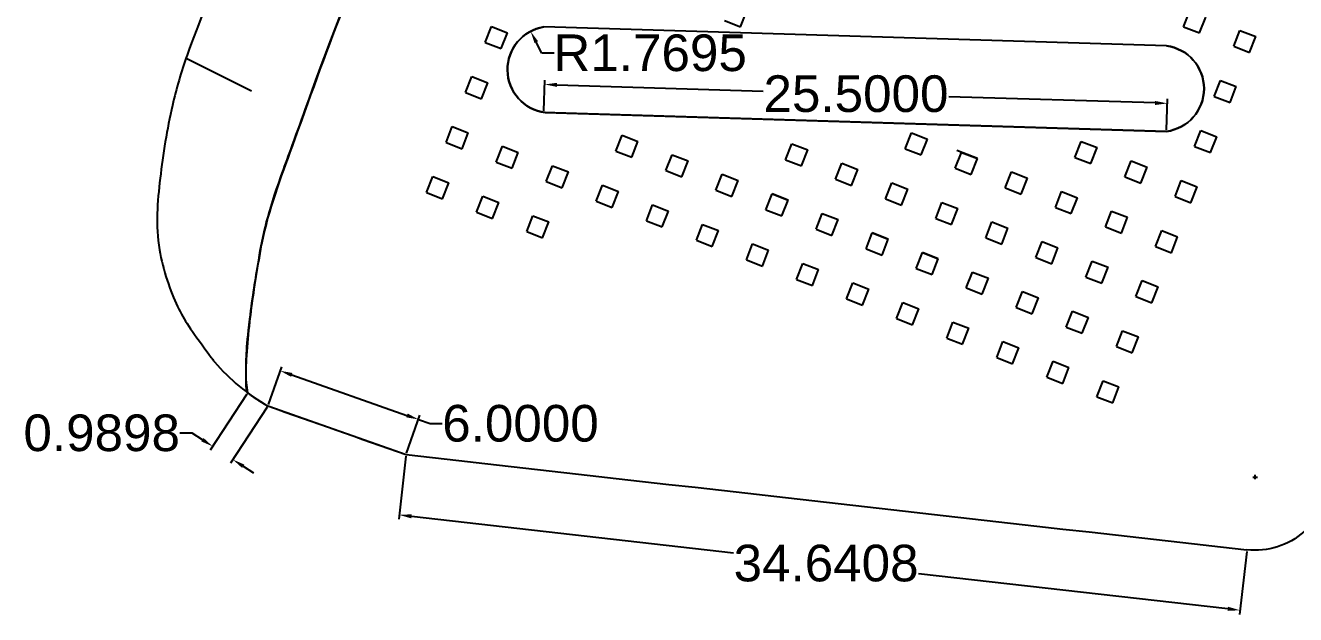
# Model space of a CAD drawing. Header units: inches. Extents: x 68 to 276, y 36 to 148.
# Drawn here: x 67.9 to 119.9, y 35.9 to 60 of the extents above; entities that cross this region are included whole.
import ezdxf

# ---------------------------------------------------------------- set-up
doc = ezdxf.new("R2010")
doc.units = ezdxf.units.IN
doc.header["$MEASUREMENT"] = 0
doc.layers.add('Frame', color=200, linetype='Continuous')
doc.layers.add('Mesurements', color=254, linetype='Continuous')
doc.styles.get("Standard").update_dxf_attribs({"font": 'arial.ttf'})
doc.dimstyles.get("Standard").update_dxf_attribs({"dimtxt": 1.5, "dimasz": 0.5, "dimexe": 0.18, "dimexo": 0.0625, "dimgap": 0.09, "dimtad": 0, "dimtih": 1, "dimtoh": 1, "dimdec": 4, "dimzin": 0, "dimdsep": 46, "dimtxsty": 'Standard', "dimcen": 0.09, "dimadec": 0, "dimazin": 0, "dimtfac": 1, "dimtdec": 4, "dimtofl": 0, "dimtmove": 0, "dimatfit": 3, "dimfxl": 1, "dimtolj": 1, "dimtzin": 0, "dimarcsym": 0})

# ---------------------------------------------------------------- blocks, each defined once
blk = doc.blocks.new('*D55')
at = {"layer": 'Defpoints', "color": 0, "transparency": 16777216}
for p in [(83.497, 42.443), (117.917, 38.542), (117.637, 36.07)]:
    blk.add_point(p, dxfattribs=at)
at = {"layer": 'Mesurements', "color": 0, "lineweight": -2, "transparency": 16777216}
for p, q in [((83.49, 42.381), (83.196, 39.793)), ((83.713, 39.915), (96.902, 38.42)), ((117.91, 38.48), (117.617, 35.892)), ((117.14, 36.127), (104.477, 37.562))]:
    blk.add_line(p, q, dxfattribs=at)
at = {"layer": 'Mesurements', "color": 0, "transparency": 16777216}
for points in [[(83.723, 39.998), (83.704, 39.832), (83.217, 39.972)], [(117.149, 36.21), (117.131, 36.044), (117.637, 36.07)]]:
    blk.add_solid(points, dxfattribs=at)
at = {"layer": 'Mesurements', "color": 0, "transparency": 16777216, "insert": (100.689, 37.991), "char_height": 1.5, "attachment_point": 5}
blk.add_mtext('\\A1;34.6408', dxfattribs=at)
blk = doc.blocks.new('*D56')
at = {"layer": 'Defpoints', "color": 0, "transparency": 16777216}
for p in [(89.17, 57.593), (89.135, 56.447), (114.624, 55.673)]:
    blk.add_point(p, dxfattribs=at)
at = {"layer": 'Mesurements', "color": 0, "lineweight": -2, "transparency": 16777216}
for p, q in [((89.137, 56.509), (89.176, 57.773)), ((89.67, 57.578), (98.118, 57.322)), ((114.159, 56.835), (105.711, 57.091)), ((114.626, 55.736), (114.664, 57))]:
    blk.add_line(p, q, dxfattribs=at)
at = {"layer": 'Mesurements', "color": 0, "transparency": 16777216}
for points in [[(89.672, 57.661), (89.667, 57.495), (89.17, 57.593)], [(114.161, 56.918), (114.156, 56.752), (114.658, 56.82)]]:
    blk.add_solid(points, dxfattribs=at)
at = {"layer": 'Mesurements', "color": 0, "transparency": 16777216, "insert": (101.914, 57.207), "char_height": 1.5, "attachment_point": 5}
blk.add_mtext('\\A1;25.5000', dxfattribs=at)
blk = doc.blocks.new('*D57')
at = {"layer": 'Defpoints', "color": 0, "transparency": 16777216}
for p in [(77.007, 44.974), (77.837, 44.434), (75.577, 42.777)]:
    blk.add_point(p, dxfattribs=at)
at = {"layer": 'Mesurements', "color": 0, "lineweight": -2, "transparency": 16777216}
for p, q in [((76.973, 44.921), (75.479, 42.626)), ((77.802, 44.381), (76.309, 42.086)), ((74.739, 43.323), (74.239, 43.323)), ((75.158, 43.05), (74.739, 43.323)), ((76.826, 41.965), (77.245, 41.692))]:
    blk.add_line(p, q, dxfattribs=at)
at = {"layer": 'Mesurements', "color": 0, "transparency": 16777216}
for points in [[(75.204, 43.12), (75.113, 42.98), (75.577, 42.777)], [(76.871, 42.034), (76.781, 41.895), (76.407, 42.237)]]:
    blk.add_solid(points, dxfattribs=at)
at = {"layer": 'Mesurements', "color": 0, "transparency": 16777216, "insert": (71.034, 43.323), "char_height": 1.5, "attachment_point": 5}
blk.add_mtext('\\A1;0.9898', dxfattribs=at)
blk = doc.blocks.new('*D58')
at = {"layer": 'Defpoints', "color": 0, "transparency": 16777216}
for p in [(77.837, 44.434), (84.002, 43.88), (83.497, 42.443)]:
    blk.add_point(p, dxfattribs=at)
at = {"layer": 'Mesurements', "color": 0, "lineweight": -2, "transparency": 16777216}
for p, q in [((77.857, 44.493), (78.402, 46.04)), ((78.814, 45.705), (83.53, 44.045)), ((83.517, 42.502), (84.062, 44.049)), ((84.002, 43.88), (84.474, 43.714)), ((84.474, 43.714), (84.974, 43.714))]:
    blk.add_line(p, q, dxfattribs=at)
at = {"layer": 'Mesurements', "color": 0, "transparency": 16777216}
for points in [[(78.841, 45.783), (78.786, 45.626), (78.342, 45.871)], [(83.558, 44.124), (83.503, 43.967), (84.002, 43.88)]]:
    blk.add_solid(points, dxfattribs=at)
at = {"layer": 'Mesurements', "color": 0, "transparency": 16777216, "insert": (88.179, 43.714), "char_height": 1.5, "attachment_point": 5}
blk.add_mtext('\\A1;6.0000', dxfattribs=at)
blk = doc.blocks.new('*D59')
at = {"layer": 'Defpoints', "color": 0, "transparency": 16777216}
for p in [(118.255, 41.523), (120.721, 39.814)]:
    blk.add_point(p, dxfattribs=at)
at = {"layer": 'Mesurements', "color": 0, "lineweight": -2, "transparency": 16777216}
for p, q in [((118.255, 41.433), (118.255, 41.613)), ((118.165, 41.523), (118.345, 41.523)), ((123.593, 37.825), (121.132, 39.53)), ((124.093, 37.825), (123.593, 37.825))]:
    blk.add_line(p, q, dxfattribs=at)
at = {"layer": 'Mesurements', "color": 0, "transparency": 16777216}
blk.add_solid([(121.18, 39.598), (121.085, 39.461), (120.721, 39.814)], dxfattribs=at)
at = {"layer": 'Mesurements', "color": 0, "transparency": 16777216, "insert": (128.011, 37.825), "char_height": 1.5, "attachment_point": 5}
blk.add_mtext('\\A1;R3.0000', dxfattribs=at)
blk = doc.blocks.new('*D108')
at = {"layer": 'Defpoints', "color": 0, "transparency": 16777216}
for p in [(88.593, 59.766), (89.416, 58.2)]:
    blk.add_point(p, dxfattribs=at)
at = {"layer": 'Mesurements', "color": 0, "lineweight": -2, "transparency": 16777216}
for p, q in [((89.058, 58.881), (88.826, 59.324)), ((89.558, 58.881), (89.058, 58.881))]:
    blk.add_line(p, q, dxfattribs=at)
at = {"layer": 'Mesurements', "color": 0, "transparency": 16777216}
blk.add_solid([(88.899, 59.362), (88.752, 59.285), (88.593, 59.766)], dxfattribs=at)
at = {"layer": 'Mesurements', "color": 0, "transparency": 16777216, "insert": (93.485, 58.881), "char_height": 1.5, "attachment_point": 5}
blk.add_mtext('\\A1;R1.7695', dxfattribs=at)

msp = doc.modelspace()

# ---------------------------------------------------------------- linework, layer by layer
at = {"layer": 'Frame'}
for p, q in [((97.1841, 59.95831), (97.43878, 60.61033)), ((115.32714, 59.95734), (115.58182, 60.60937)), ((115.32714, 59.95734), (115.58182, 60.60937)), ((115.32714, 59.95734), (115.58182, 60.60937)), ((115.97917, 59.70266), (116.23385, 60.35469)), ((115.97917, 59.70266), (116.23385, 60.35469)), ((115.97917, 59.70266), (116.23385, 60.35469)), ((86.73433, 59.31619), (86.98901, 59.96822)), ((86.73433, 59.31619), (86.98901, 59.96822)), ((86.73433, 59.31619), (86.98901, 59.96822)), ((86.98901, 59.96822), (87.64103, 59.71354)), ((86.98901, 59.96822), (87.64103, 59.71354)), ((86.98901, 59.96822), (87.64103, 59.71354)), ((114.62367, 59.1733), (89.1354, 59.94669)), ((96.53207, 60.21299), (97.1841, 59.95831)), ((115.32714, 59.95734), (115.97917, 59.70266)), ((115.32714, 59.95734), (115.97917, 59.70266)), ((115.32714, 59.95734), (115.97917, 59.70266)), ((117.37637, 59.15692), (117.63105, 59.80895)), ((117.37637, 59.15692), (117.63105, 59.80895)), ((117.63105, 59.80895), (118.28308, 59.55427)), ((117.63105, 59.80895), (118.28308, 59.55427)), ((86.73433, 59.31619), (87.38636, 59.06152)), ((86.73433, 59.31619), (87.38636, 59.06152)), ((86.73433, 59.31619), (87.38636, 59.06152)), ((87.38636, 59.06152), (87.64103, 59.71354)), ((87.38636, 59.06152), (87.64103, 59.71354)), ((87.38636, 59.06152), (87.64103, 59.71354)), ((118.0284, 58.90225), (118.28308, 59.55427)), ((118.0284, 58.90225), (118.28308, 59.55427)), ((117.37637, 59.15692), (118.0284, 58.90225)), ((117.37637, 59.15692), (118.0284, 58.90225)), ((74.48523, 58.66939), (77.17202, 57.3348)), ((85.93391, 57.26697), (86.18859, 57.91899)), ((85.93391, 57.26697), (86.18859, 57.91899)), ((85.93391, 57.26697), (86.18859, 57.91899)), ((86.18859, 57.91899), (86.84062, 57.66432)), ((86.18859, 57.91899), (86.84062, 57.66432)), ((86.18859, 57.91899), (86.84062, 57.66432)), ((116.57595, 57.1077), (116.83063, 57.75972)), ((116.57595, 57.1077), (116.83063, 57.75972)), ((116.83063, 57.75972), (117.48266, 57.50505)), ((116.83063, 57.75972), (117.48266, 57.50505)), ((85.93391, 57.26697), (86.58594, 57.01229)), ((85.93391, 57.26697), (86.58594, 57.01229)), ((85.93391, 57.26697), (86.58594, 57.01229)), ((86.58594, 57.01229), (86.84062, 57.66432)), ((86.58594, 57.01229), (86.84062, 57.66432)), ((86.58594, 57.01229), (86.84062, 57.66432)), ((117.22798, 56.85302), (117.48266, 57.50505)), ((117.22798, 56.85302), (117.48266, 57.50505)), ((116.57595, 57.1077), (117.22798, 56.85302)), ((116.57595, 57.1077), (117.22798, 56.85302)), ((114.62367, 55.6733), (89.1354, 56.44669)), ((89.18492, 56.44519), (114.62367, 55.6733)), ((85.1335, 55.21774), (85.38818, 55.86977)), ((85.1335, 55.21774), (85.38818, 55.86977)), ((85.1335, 55.21774), (85.38818, 55.86977)), ((85.38818, 55.86977), (86.0402, 55.61509)), ((85.38818, 55.86977), (86.0402, 55.61509)), ((85.38818, 55.86977), (86.0402, 55.61509)), ((115.77554, 55.05847), (116.03022, 55.7105)), ((116.03022, 55.7105), (116.68224, 55.45582)), ((85.1335, 55.21774), (85.78553, 54.96306)), ((85.1335, 55.21774), (85.78553, 54.96306)), ((85.1335, 55.21774), (85.78553, 54.96306)), ((85.78553, 54.96306), (86.0402, 55.61509)), ((85.78553, 54.96306), (86.0402, 55.61509)), ((85.78553, 54.96306), (86.0402, 55.61509)), ((92.0816, 54.86572), (92.33628, 55.51775)), ((92.0816, 54.86572), (92.33628, 55.51775)), ((92.33628, 55.51775), (92.9883, 55.26307)), ((92.33628, 55.51775), (92.9883, 55.26307)), ((92.73362, 54.61104), (92.9883, 55.26307)), ((92.73362, 54.61104), (92.9883, 55.26307)), ((99.0297, 54.5137), (99.28437, 55.16573)), ((99.0297, 54.5137), (99.28437, 55.16573)), ((99.28437, 55.16573), (99.9364, 54.91105)), ((99.28437, 55.16573), (99.9364, 54.91105)), ((103.92857, 54.96209), (104.18325, 55.61412)), ((104.18325, 55.61412), (104.83527, 55.35944)), ((104.58059, 54.70742), (104.83527, 55.35944)), ((110.87667, 54.61007), (111.13134, 55.2621)), ((110.87667, 54.61007), (111.13134, 55.2621)), ((111.13134, 55.2621), (111.78337, 55.00742)), ((111.13134, 55.2621), (111.78337, 55.00742)), ((116.42757, 54.80379), (116.68224, 55.45582)), ((87.18273, 54.41732), (87.4374, 55.06935)), ((87.18273, 54.41732), (87.4374, 55.06935)), ((87.18273, 54.41732), (87.4374, 55.06935)), ((87.18273, 54.41732), (87.4374, 55.06935)), ((87.18273, 54.41732), (87.4374, 55.06935)), ((87.4374, 55.06935), (88.08943, 54.81467)), ((87.4374, 55.06935), (88.08943, 54.81467)), ((87.4374, 55.06935), (88.08943, 54.81467)), ((87.4374, 55.06935), (88.08943, 54.81467)), ((87.4374, 55.06935), (88.08943, 54.81467)), ((87.83475, 54.16265), (88.08943, 54.81467)), ((87.83475, 54.16265), (88.08943, 54.81467)), ((87.83475, 54.16265), (88.08943, 54.81467)), ((87.83475, 54.16265), (88.08943, 54.81467)), ((87.83475, 54.16265), (88.08943, 54.81467)), ((92.0816, 54.86572), (92.73362, 54.61104)), ((92.0816, 54.86572), (92.73362, 54.61104)), ((94.13082, 54.0653), (94.3855, 54.71733)), ((94.13082, 54.0653), (94.3855, 54.71733)), ((94.13082, 54.0653), (94.3855, 54.71733)), ((94.13082, 54.0653), (94.3855, 54.71733)), ((94.3855, 54.71733), (95.03753, 54.46265)), ((94.3855, 54.71733), (95.03753, 54.46265)), ((94.3855, 54.71733), (95.03753, 54.46265)), ((94.3855, 54.71733), (95.03753, 54.46265)), ((99.68172, 54.25902), (99.9364, 54.91105)), ((99.68172, 54.25902), (99.9364, 54.91105)), ((103.92857, 54.96209), (104.58059, 54.70742)), ((105.9778, 54.16168), (106.23247, 54.8137)), ((105.9778, 54.16168), (106.23247, 54.8137)), ((106.8845, 54.55903), (106.04618, 54.88647)), ((106.23247, 54.8137), (106.8845, 54.55903)), ((106.23247, 54.8137), (106.8845, 54.55903)), ((110.87667, 54.61007), (111.52869, 54.3554)), ((110.87667, 54.61007), (111.52869, 54.3554)), ((111.52869, 54.3554), (111.78337, 55.00742)), ((111.52869, 54.3554), (111.78337, 55.00742)), ((115.77554, 55.05847), (116.42757, 54.80379)), ((87.18273, 54.41732), (87.83475, 54.16265)), ((87.18273, 54.41732), (87.83475, 54.16265)), ((87.18273, 54.41732), (87.83475, 54.16265)), ((87.18273, 54.41732), (87.83475, 54.16265)), ((87.18273, 54.41732), (87.83475, 54.16265)), ((89.23195, 53.61691), (89.48663, 54.26893)), ((89.23195, 53.61691), (89.48663, 54.26893)), ((89.23195, 53.61691), (89.48663, 54.26893)), ((89.48663, 54.26893), (90.13866, 54.01426)), ((89.48663, 54.26893), (90.13866, 54.01426)), ((89.48663, 54.26893), (90.13866, 54.01426)), ((94.78285, 53.81062), (95.03753, 54.46265)), ((94.78285, 53.81062), (95.03753, 54.46265)), ((94.78285, 53.81062), (95.03753, 54.46265)), ((94.78285, 53.81062), (95.03753, 54.46265)), ((99.0297, 54.5137), (99.68172, 54.25902)), ((99.0297, 54.5137), (99.68172, 54.25902)), ((101.07892, 53.71328), (101.3336, 54.36531)), ((101.3336, 54.36531), (101.98563, 54.11063)), ((101.73095, 53.4586), (101.98563, 54.11063)), ((105.9778, 54.16168), (106.62982, 53.907)), ((105.9778, 54.16168), (106.62982, 53.907)), ((106.62982, 53.907), (106.8845, 54.55903)), ((106.62982, 53.907), (106.8845, 54.55903)), ((112.92589, 53.80966), (113.18057, 54.46168)), ((113.18057, 54.46168), (113.8326, 54.20701)), ((113.57792, 53.55498), (113.8326, 54.20701)), ((84.33308, 53.16851), (84.58776, 53.82054)), ((84.58776, 53.82054), (85.23979, 53.56586)), ((84.98511, 52.91383), (85.23979, 53.56586)), ((89.23195, 53.61691), (89.88398, 53.36223)), ((89.23195, 53.61691), (89.88398, 53.36223)), ((89.23195, 53.61691), (89.88398, 53.36223)), ((89.88398, 53.36223), (90.13866, 54.01426)), ((89.88398, 53.36223), (90.13866, 54.01426)), ((89.88398, 53.36223), (90.13866, 54.01426)), ((94.13082, 54.0653), (94.78285, 53.81062)), ((94.13082, 54.0653), (94.78285, 53.81062)), ((94.13082, 54.0653), (94.78285, 53.81062)), ((94.13082, 54.0653), (94.78285, 53.81062)), ((96.18005, 53.26489), (96.43473, 53.91691)), ((96.18005, 53.26489), (96.43473, 53.91691)), ((96.18005, 53.26489), (96.43473, 53.91691)), ((96.18005, 53.26489), (96.43473, 53.91691)), ((96.43473, 53.91691), (97.08676, 53.66224)), ((96.43473, 53.91691), (97.08676, 53.66224)), ((96.43473, 53.91691), (97.08676, 53.66224)), ((96.43473, 53.91691), (97.08676, 53.66224)), ((96.83208, 53.01021), (97.08676, 53.66224)), ((96.83208, 53.01021), (97.08676, 53.66224)), ((96.83208, 53.01021), (97.08676, 53.66224)), ((96.83208, 53.01021), (97.08676, 53.66224)), ((101.07892, 53.71328), (101.73095, 53.4586)), ((103.12815, 52.91287), (103.38283, 53.56489)), ((103.38283, 53.56489), (104.03486, 53.31022)), ((108.02702, 53.36126), (108.2817, 54.01329)), ((108.02702, 53.36126), (108.2817, 54.01329)), ((108.2817, 54.01329), (108.93373, 53.75861)), ((108.2817, 54.01329), (108.93373, 53.75861)), ((108.67905, 53.10658), (108.93373, 53.75861)), ((108.67905, 53.10658), (108.93373, 53.75861)), ((112.92589, 53.80966), (113.57792, 53.55498)), ((114.97512, 53.00924), (115.2298, 53.66127)), ((115.2298, 53.66127), (115.88183, 53.40659)), ((84.33308, 53.16851), (84.98511, 52.91383)), ((91.28118, 52.81649), (91.53586, 53.46852)), ((91.53586, 53.46852), (92.18789, 53.21384)), ((91.93321, 52.56181), (92.18789, 53.21384)), ((96.18005, 53.26489), (96.83208, 53.01021)), ((96.18005, 53.26489), (96.83208, 53.01021)), ((96.18005, 53.26489), (96.83208, 53.01021)), ((96.18005, 53.26489), (96.83208, 53.01021)), ((98.22928, 52.46447), (98.48396, 53.1165)), ((98.22928, 52.46447), (98.48396, 53.1165)), ((98.22928, 52.46447), (98.48396, 53.1165)), ((99.13599, 52.86182), (98.48396, 53.1165)), ((98.48396, 53.1165), (99.13599, 52.86182)), ((98.48396, 53.1165), (99.13599, 52.86182)), ((98.48396, 53.1165), (99.13599, 52.86182)), ((103.78018, 52.65819), (104.03486, 53.31022)), ((108.02702, 53.36126), (108.67905, 53.10658)), ((108.02702, 53.36126), (108.67905, 53.10658)), ((110.07625, 52.56085), (110.33093, 53.21287)), ((110.07625, 52.56085), (110.33093, 53.21287)), ((110.33093, 53.21287), (110.98296, 52.9582)), ((110.33093, 53.21287), (110.98296, 52.9582)), ((115.62715, 52.75456), (115.88183, 53.40659)), ((86.38231, 52.3681), (86.63699, 53.02012)), ((86.38231, 52.3681), (86.63699, 53.02012)), ((86.63699, 53.02012), (87.28901, 52.76544)), ((86.63699, 53.02012), (87.28901, 52.76544)), ((87.03434, 52.11342), (87.28901, 52.76544)), ((87.03434, 52.11342), (87.28901, 52.76544)), ((91.28118, 52.81649), (91.93321, 52.56181)), ((93.33041, 52.01607), (93.58509, 52.6681)), ((93.33041, 52.01607), (93.58509, 52.6681)), ((93.58509, 52.6681), (94.23711, 52.41342)), ((93.58509, 52.6681), (94.23711, 52.41342)), ((98.88131, 52.20979), (99.13599, 52.86182)), ((98.88131, 52.20979), (99.13599, 52.86182)), ((98.88131, 52.20979), (99.13599, 52.86182)), ((103.12815, 52.91287), (103.78018, 52.65819)), ((105.17738, 52.11245), (105.43206, 52.76448)), ((105.43206, 52.76448), (106.08408, 52.5098)), ((110.07625, 52.56085), (110.72828, 52.30617)), ((110.07625, 52.56085), (110.72828, 52.30617)), ((110.72828, 52.30617), (110.98296, 52.9582)), ((110.72828, 52.30617), (110.98296, 52.9582)), ((114.97512, 53.00924), (115.62715, 52.75456)), ((86.38231, 52.3681), (87.03434, 52.11342)), ((86.38231, 52.3681), (87.03434, 52.11342)), ((88.43154, 51.56768), (88.68622, 52.21971)), ((88.68622, 52.21971), (89.33824, 51.96503)), ((93.33041, 52.01607), (93.98244, 51.7614)), ((93.33041, 52.01607), (93.98244, 51.7614)), ((93.98244, 51.7614), (94.23711, 52.41342)), ((93.98244, 51.7614), (94.23711, 52.41342)), ((98.22928, 52.46447), (98.88131, 52.20979)), ((98.22928, 52.46447), (98.88131, 52.20979)), ((98.22928, 52.46447), (98.88131, 52.20979)), ((100.27851, 51.66405), (100.53319, 52.31608)), ((100.27851, 51.66405), (100.53319, 52.31608)), ((100.53319, 52.31608), (101.18521, 52.0614)), ((100.53319, 52.31608), (101.18521, 52.0614)), ((100.93054, 51.40938), (101.18521, 52.0614)), ((100.93054, 51.40938), (101.18521, 52.0614)), ((105.17738, 52.11245), (105.82941, 51.85777)), ((105.82941, 51.85777), (106.08408, 52.5098)), ((112.12548, 51.76043), (112.38016, 52.41246)), ((112.12548, 51.76043), (112.38016, 52.41246)), ((112.12548, 51.76043), (112.38016, 52.41246)), ((112.38016, 52.41246), (113.03218, 52.15778)), ((112.38016, 52.41246), (113.03218, 52.15778)), ((112.38016, 52.41246), (113.03218, 52.15778)), ((112.77751, 51.50575), (113.03218, 52.15778)), ((112.77751, 51.50575), (113.03218, 52.15778)), ((112.77751, 51.50575), (113.03218, 52.15778)), ((88.43154, 51.56768), (89.08356, 51.313)), ((89.08356, 51.313), (89.33824, 51.96503)), ((95.37964, 51.21566), (95.63431, 51.86769)), ((95.37964, 51.21566), (95.63431, 51.86769)), ((95.63431, 51.86769), (96.28634, 51.61301)), ((95.63431, 51.86769), (96.28634, 51.61301)), ((96.03166, 50.96098), (96.28634, 51.61301)), ((96.03166, 50.96098), (96.28634, 51.61301)), ((100.27851, 51.66405), (100.93054, 51.40938)), ((100.27851, 51.66405), (100.93054, 51.40938)), ((102.32774, 50.86364), (102.58241, 51.51567)), ((102.32774, 50.86364), (102.58241, 51.51567)), ((102.32774, 50.86364), (102.58241, 51.51567)), ((102.58241, 51.51567), (103.23444, 51.26099)), ((103.23444, 51.26099), (102.58241, 51.51567)), ((102.58241, 51.51567), (103.23444, 51.26099)), ((102.58241, 51.51567), (103.23444, 51.26099)), ((107.22661, 51.31203), (107.48129, 51.96406)), ((107.48129, 51.96406), (108.13331, 51.70938)), ((107.87863, 51.05736), (108.13331, 51.70938)), ((112.12548, 51.76043), (112.77751, 51.50575)), ((112.12548, 51.76043), (112.77751, 51.50575)), ((112.12548, 51.76043), (112.77751, 51.50575)), ((114.17471, 50.96001), (114.42938, 51.61204)), ((114.17471, 50.96001), (114.42938, 51.61204)), ((114.42938, 51.61204), (115.08141, 51.35736)), ((114.42938, 51.61204), (115.08141, 51.35736)), ((95.37964, 51.21566), (96.03166, 50.96098)), ((95.37964, 51.21566), (96.03166, 50.96098)), ((97.42886, 50.41524), (97.68354, 51.06727)), ((97.42886, 50.41524), (97.68354, 51.06727)), ((97.68354, 51.06727), (98.33557, 50.81259)), ((97.68354, 51.06727), (98.33557, 50.81259)), ((102.97976, 50.60896), (103.23444, 51.26099)), ((102.97976, 50.60896), (103.23444, 51.26099)), ((102.97976, 50.60896), (103.23444, 51.26099)), ((107.22661, 51.31203), (107.87863, 51.05736)), ((109.27583, 50.51162), (109.53051, 51.16365)), ((109.53051, 51.16365), (110.18254, 50.90897)), ((114.82673, 50.70534), (115.08141, 51.35736)), ((114.82673, 50.70534), (115.08141, 51.35736)), ((98.08089, 50.16057), (98.33557, 50.81259)), ((98.08089, 50.16057), (98.33557, 50.81259)), ((102.32774, 50.86364), (102.97976, 50.60896)), ((102.32774, 50.86364), (102.97976, 50.60896)), ((102.32774, 50.86364), (102.97976, 50.60896)), ((104.37696, 50.06322), (104.63164, 50.71525)), ((104.37696, 50.06322), (104.63164, 50.71525)), ((105.28367, 50.46057), (104.63164, 50.71525)), ((104.63164, 50.71525), (105.28367, 50.46057)), ((104.63164, 50.71525), (105.28367, 50.46057)), ((105.02899, 49.80854), (105.28367, 50.46057)), ((105.02899, 49.80854), (105.28367, 50.46057)), ((109.27583, 50.51162), (109.92786, 50.25694)), ((109.92786, 50.25694), (110.18254, 50.90897)), ((114.17471, 50.96001), (114.82673, 50.70534)), ((114.17471, 50.96001), (114.82673, 50.70534)), ((97.42886, 50.41524), (98.08089, 50.16057)), ((97.42886, 50.41524), (98.08089, 50.16057)), ((99.47809, 49.61483), (99.73277, 50.26685)), ((99.73277, 50.26685), (100.3848, 50.01218)), ((100.13012, 49.36015), (100.3848, 50.01218)), ((104.37696, 50.06322), (105.02899, 49.80854)), ((104.37696, 50.06322), (105.02899, 49.80854)), ((111.32506, 49.7112), (111.57974, 50.36323)), ((111.32506, 49.7112), (111.57974, 50.36323)), ((111.57974, 50.36323), (112.23177, 50.10855)), ((111.57974, 50.36323), (112.23177, 50.10855)), ((111.97709, 49.45652), (112.23177, 50.10855)), ((111.97709, 49.45652), (112.23177, 50.10855)), ((99.47809, 49.61483), (100.13012, 49.36015)), ((101.52732, 48.81441), (101.782, 49.46644)), ((101.52732, 48.81441), (101.782, 49.46644)), ((101.782, 49.46644), (102.43402, 49.21176)), ((101.782, 49.46644), (102.43402, 49.21176)), ((106.42619, 49.26281), (106.68087, 49.91483)), ((106.42619, 49.26281), (106.68087, 49.91483)), ((106.68087, 49.91483), (107.3329, 49.66016)), ((106.68087, 49.91483), (107.3329, 49.66016)), ((107.07822, 49.00813), (107.3329, 49.66016)), ((107.07822, 49.00813), (107.3329, 49.66016)), ((111.32506, 49.7112), (111.97709, 49.45652)), ((111.32506, 49.7112), (111.97709, 49.45652)), ((113.37429, 48.91079), (113.62897, 49.56281)), ((113.37429, 48.91079), (113.62897, 49.56281)), ((113.62897, 49.56281), (114.281, 49.30814)), ((113.62897, 49.56281), (114.281, 49.30814)), ((102.17935, 48.55973), (102.43402, 49.21176)), ((102.17935, 48.55973), (102.43402, 49.21176)), ((106.42619, 49.26281), (107.07822, 49.00813)), ((106.42619, 49.26281), (107.07822, 49.00813)), ((108.47542, 48.46239), (108.7301, 49.11442)), ((108.47542, 48.46239), (108.7301, 49.11442)), ((108.7301, 49.11442), (109.38212, 48.85974)), ((108.7301, 49.11442), (109.38212, 48.85974)), ((113.37429, 48.91079), (114.02632, 48.65611)), ((113.37429, 48.91079), (114.02632, 48.65611)), ((114.02632, 48.65611), (114.281, 49.30814)), ((114.02632, 48.65611), (114.281, 49.30814)), ((101.52732, 48.81441), (102.17935, 48.55973)), ((101.52732, 48.81441), (102.17935, 48.55973)), ((103.57655, 48.01399), (103.83123, 48.66602)), ((103.83123, 48.66602), (104.48325, 48.41134)), ((104.22857, 47.75932), (104.48325, 48.41134)), ((108.47542, 48.46239), (109.12745, 48.20771)), ((108.47542, 48.46239), (109.12745, 48.20771)), ((109.12745, 48.20771), (109.38212, 48.85974)), ((109.12745, 48.20771), (109.38212, 48.85974)), ((103.57655, 48.01399), (104.22857, 47.75932)), ((105.62578, 47.21358), (105.88045, 47.86561)), ((105.88045, 47.86561), (106.53248, 47.61093)), ((110.52465, 47.66197), (110.77932, 48.314)), ((110.52465, 47.66197), (110.77932, 48.314)), ((110.77932, 48.314), (111.43135, 48.05932)), ((110.77932, 48.314), (111.43135, 48.05932)), ((111.17667, 47.4073), (111.43135, 48.05932)), ((111.17667, 47.4073), (111.43135, 48.05932)), ((106.2778, 46.9589), (106.53248, 47.61093)), ((110.52465, 47.66197), (111.17667, 47.4073)), ((110.52465, 47.66197), (111.17667, 47.4073)), ((112.57387, 46.86156), (112.82855, 47.51359)), ((112.82855, 47.51359), (113.48058, 47.25891)), ((105.62578, 47.21358), (106.2778, 46.9589)), ((107.675, 46.41316), (107.92968, 47.06519)), ((107.92968, 47.06519), (108.58171, 46.81051)), ((108.32703, 46.15849), (108.58171, 46.81051)), ((112.57387, 46.86156), (113.2259, 46.60688)), ((113.2259, 46.60688), (113.48058, 47.25891)), ((107.675, 46.41316), (108.32703, 46.15849)), ((109.72423, 45.61275), (109.97891, 46.26477)), ((109.97891, 46.26477), (110.63094, 46.0101)), ((110.37626, 45.35807), (110.63094, 46.0101)), ((109.72423, 45.61275), (110.37626, 45.35807)), ((111.77346, 44.81233), (112.02814, 45.46436)), ((112.02814, 45.46436), (112.68016, 45.20968)), ((111.77346, 44.81233), (112.42549, 44.55765)), ((112.42549, 44.55765), (112.68016, 45.20968)), ((77.83656, 44.43378), (83.49659, 42.44278))]:
    msp.add_line(p, q, dxfattribs=at)
at = {"layer": 'Frame', "extrusion": (0, -2.44929e-16, -1)}
for p, q in [((114.62367, 59.1733), (89.1354, 59.94669)), ((89.18492, 56.44519), (114.62367, 55.6718))]:
    msp.add_line(p, q, dxfattribs=at)
at = {"layer": 'Frame', "extrusion": (-2.29011e-16, 1.4142e-15, -1)}
for centre, radius, start, end in [((-89.41581, 58.19956), 1.76949, 277.497542, 80.882048), ((-114.39684, 57.42255), 1.76538, 97.382083, 262.617917), ((-118.25485, 41.52254), 3, 180, 276.466212)]:
    msp.add_arc(centre, radius, start, end, dxfattribs=at)
at = {"layer": 'Frame'}
for centre, radius, start, end in [((89.41581, 58.19956), 1.76949, 99.117952, 262.502458), ((114.39684, 57.42255), 1.76538, 277.382083, 82.617917), ((81.8857, 51.56217), 8.19813, 220.487779, 240.402129)]:
    msp.add_arc(centre, radius, start, end, dxfattribs=at)
for points, knots in [([(103.77988, 106.6236), (102.29457, 102.0917), (99.83415, 94.5846), (94.69776, 85.39534), (90.54627, 78.77213), (86.85417, 72.9132), (83.72293, 67.00941), (80.93038, 61.04292), (79.05668, 55.63023), (77.77438, 52.23927), (77.49629, 50.64263), (77.45995, 50.40654)], [0, 0, 0, 0, 14.26574804, 23.63126078, 31.47680861, 37.73214216, 44.39424697, 51.51845651, 57.45331331, 61.6038218, 62.32025651, 62.32025651, 62.32025651, 62.32025651]), ([(77.45995, 50.40654), (77.62115, 51.45391), (77.86545, 52.38029), (78.50376, 54.18576), (78.63834, 54.55217), (78.97651, 55.47688), (79.17784, 56.0359), (80.1591, 58.76092), (80.75092, 60.39828), (82.86361, 65.23689), (84.28622, 68.0363), (86.80482, 72.78366), (88.06774, 74.83321), (92.03665, 81.14994), (94.83472, 85.56548), (98.09433, 91.66452), (99.01068, 93.57448), (100.82379, 97.96505), (101.60778, 100.13891), (102.35146, 102.32174)], [0, 0, 0, 0, 3.17910616, 3.17910616, 3.99257676, 3.99257676, 5.23052363, 5.23052363, 10.02704582, 10.02704582, 15.92272385, 15.92272385, 26.35021368, 26.35021368, 38.86252938, 38.86252938, 45.33421847, 45.33421847, 51.44614879, 51.44614879, 51.44614879, 51.44614879]), ([(76.49402, 64.01499), (76.35935, 63.60177), (75.78234, 61.83129), (74.69312, 59.48812), (73.80939, 56.46093), (73.39325, 53.77922), (73.1652, 51.03238), (74.13986, 48.30755), (74.70377, 47.52902), (75.56079, 46.36033), (75.65066, 46.23924)], [0, 0, 0, 0, 1.30350948, 5.58497988, 7.72349294, 10.74992118, 13.67349176, 16.11434283, 18.39565294, 18.65833705, 18.65833705, 18.65833705, 18.65833705]), ([(77.007, 44.97372), (76.9805, 45.03301), (76.96627, 45.09593), (76.94967, 45.23481), (76.94965, 45.30992), (76.94613, 46.34895), (76.94135, 46.69862), (77.2206, 48.97748), (77.31799, 49.55897), (77.45995, 50.40654)], [0, 0, 0, 0, 0.19482079, 0.19482079, 0.41973338, 0.41973338, 1.23737909, 1.23737909, 1.87442721, 1.87442721, 1.87442721, 1.87442721])]:
    msp.add_open_spline(points, degree=3, knots=knots, dxfattribs=at)
at = {"layer": 'Frame', "end_tangent": (0.40801303, -0.9129761)}
msp.add_spline([(77.45995, 50.40654), (77.24176, 49.04995), (77.08506, 47.87053), (76.95967, 46.4916), (76.94929, 45.39369), (77.007, 44.97372)], degree=3, dxfattribs=at)
at = {"layer": 'Frame'}
msp.add_rational_spline([(77.007, 44.97372), (77.27278, 44.77692), (77.54966, 44.59675), (77.83656, 44.43378)], [0.993165304257, 0.99422792803, 0.996506159944, 1], degree=3, dxfattribs=at)
for points in [[(77.83656, 44.43378), (79.72324, 43.77012), (81.60991, 43.10645), (83.49659, 42.44278)], [(83.49659, 42.44278), (94.97006, 41.14239), (106.44353, 39.84201), (117.917, 38.54163)]]:
    msp.add_open_spline(points, degree=3, dxfattribs=at)

# ---------------------------------------------------------------- dimensions: what is measured, and where the dimension line sits
at = {"layer": 'Mesurements'}
for center, mpoint, picture, middle in [((89.41581, 58.19956), (88.59312, 59.76618), '*D108', (93.48502, 58.88083)), ((118.25485, 41.52254), (120.72105, 39.81436), '*D59', (128.01139, 37.82542))]:
    dim = msp.add_radius_dim(center=center, mpoint=mpoint, dimstyle='Standard', dxfattribs=at)
    dim.commit()
    dim.dimension.update_dxf_attribs({"geometry": picture, "text_midpoint": middle, "dimtype": 164})
for p1, p2, distance, picture, middle in [((114.62367, 55.6733), (89.1354, 56.44669), -1.14704, '*D56', (101.91432, 57.20651)), ((77.83656, 44.43378), (83.49659, 42.44278), 1.52308, '*D58', (88.17878, 43.71364)), ((77.83656, 44.43378), (77.007, 44.97372), 2.62079, '*D57', (71.03414, 43.32271))]:
    dim = msp.add_aligned_dim(p1=p1, p2=p2, distance=distance, dimstyle='Standard', dxfattribs=at)
    dim.commit()
    dim.dimension.update_dxf_attribs({"geometry": picture, "text_midpoint": middle})
dim = msp.add_linear_dim(base=(117.63691, 36.07041), p1=(83.49659, 42.44278), p2=(117.917, 38.54163), angle=353.533788, dimstyle='Standard', dxfattribs=at)
dim.commit()
dim.dimension.update_dxf_attribs({"geometry": '*D55', "text_midpoint": (100.68924, 37.99123), "dimtype": 161})

doc.saveas('drawing.dxf')
